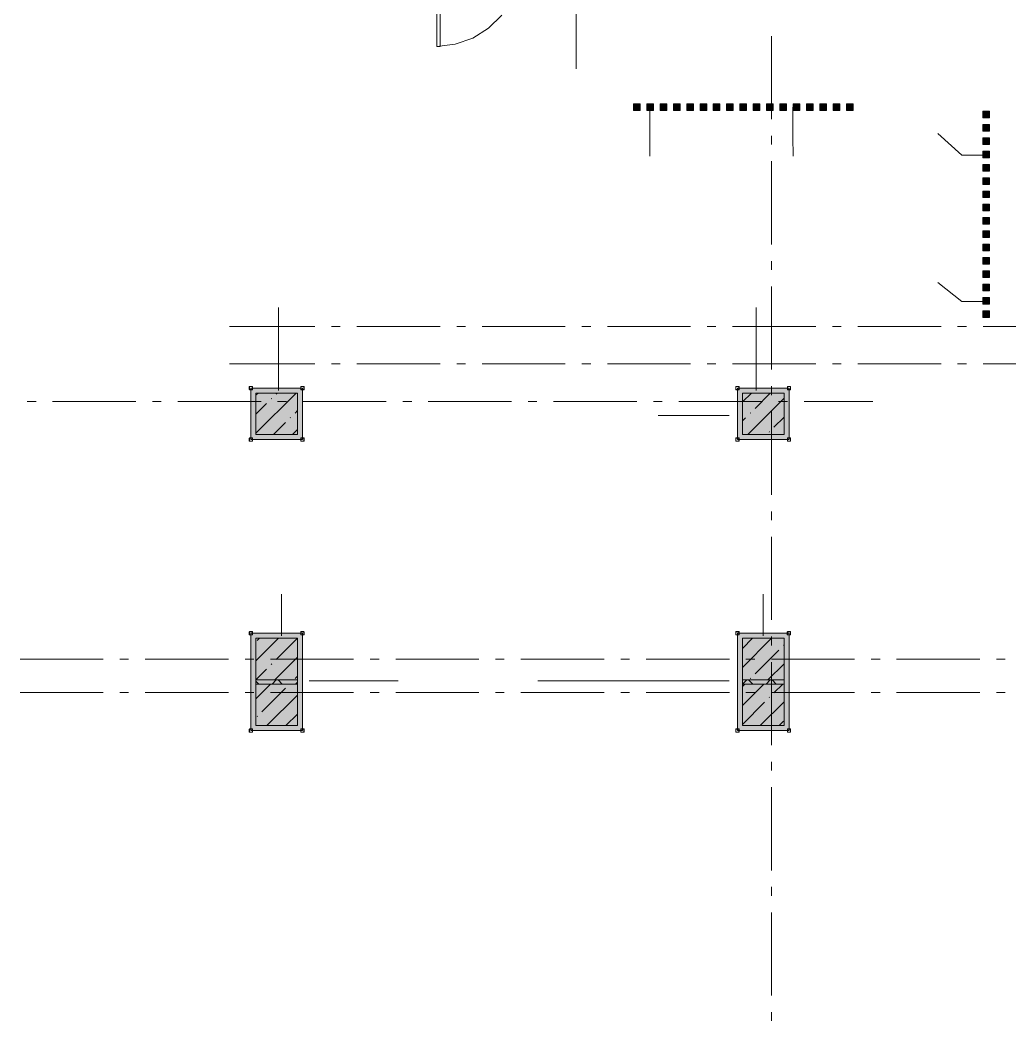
# Model space of a CAD drawing. Header units: millimetres. Extents: x -537608 to 253996, y -217170 to 186033.
# Drawn here: x -285713 to -273809, y -171203 to -159163 of the extents above; entities that cross this region are included whole.
import ezdxf

# ---------------------------------------------------------------- set-up
doc = ezdxf.new("R2010")
doc.units = ezdxf.units.MM
doc.layers.add('PDF _Геометрия', color=7, linetype='Continuous')
doc.layers.add('PDF _Сплошная заливка', color=7, linetype='Continuous', true_color=0xffffff)

msp = doc.modelspace()

# ---------------------------------------------------------------- hatches: boundary and pattern name
at = {"layer": 'PDF _Сплошная заливка', "true_color": 0x9c76cf, "transparency": 33554559}
for points in [[(-276526.1692, -164209.6383), (-276466.1685, -164209.6383), (-276466.1685, -164149.6387), (-277026.1692, -164149.6387), (-277026.1692, -164209.6383)], [(-282376.1714, -166599.6388), (-282316.1707, -166599.6388), (-282316.1707, -166539.6391), (-282936.1721, -166539.6391), (-282936.1721, -166599.6388), (-282482.8826, -166599.6388)], [(-276526.1692, -167649.6402), (-276466.1685, -167649.6402), (-276466.1685, -166539.6391), (-276526.1692, -166539.6391), (-276526.1692, -167149.6396)], [(-276526.1692, -167709.6399), (-276466.1685, -167709.6399), (-276466.1685, -167649.6402), (-277026.1692, -167649.6402), (-277026.1692, -167709.6399)]]:
    msp.add_hatch(color=193, dxfattribs=at).paths.add_polyline_path(points)
at = {"layer": 'PDF _Сплошная заливка', "transparency": 33554559}
msp.add_hatch(color=256, dxfattribs=at).paths.add_polyline_path([(-282376.1714, -167149.6396), (-282376.1714, -167099.6401), (-282876.1715, -167099.6401), (-282876.1715, -167149.6396), (-282482.8826, -167149.6396)])

# ---------------------------------------------------------------- linework, layer by layer
at = {"layer": 'PDF _Геометрия', "lineweight": 9}
for p, q in [((-280701.1704, -158479.6372), (-280701.1704, -159479.6368)), ((-280661.1707, -159479.6368), (-280661.1707, -158479.6372)), ((-279023.9196, -159019.6365), (-279023.9196, -159749.6367)), ((-279919.3378, -159103.1254), (-280077.6812, -159261.4688)), ((-280077.6812, -159261.4688), (-280267.2855, -159380.6052)), ((-280267.2855, -159380.6052), (-280478.6497, -159454.5646)), ((-280478.6497, -159454.5646), (-280701.1704, -159479.6368)), ((-280701.1704, -159479.6368), (-280661.1707, -159479.6368)), ((-278256.1695, -160169.6373), (-278336.169, -160169.6373)), ((-278336.169, -160169.6373), (-278336.169, -160249.6367)), ((-278256.1695, -160249.6367), (-278256.1695, -160169.6373)), ((-278096.1684, -160169.6373), (-278176.17, -160169.6373)), ((-278176.17, -160169.6373), (-278176.17, -160249.6367)), ((-278138.4998, -160209.6365), (-278138.4998, -160567.9807)), ((-278096.1684, -160249.6367), (-278096.1684, -160169.6373)), ((-277936.1694, -160169.6373), (-278016.1689, -160169.6373)), ((-278016.1689, -160169.6373), (-278016.1689, -160249.6367)), ((-277936.1694, -160249.6367), (-277936.1694, -160169.6373)), ((-277776.1682, -160169.6373), (-277856.1699, -160169.6373)), ((-277856.1699, -160169.6373), (-277856.1699, -160249.6367)), ((-277776.1682, -160249.6367), (-277776.1682, -160169.6373)), ((-277616.1693, -160169.6373), (-277696.1687, -160169.6373)), ((-277696.1687, -160169.6373), (-277696.1687, -160249.6367)), ((-277616.1693, -160249.6367), (-277616.1693, -160169.6373)), ((-277456.1681, -160169.6373), (-277536.1698, -160169.6373)), ((-277536.1698, -160169.6373), (-277536.1698, -160249.6367)), ((-277456.1681, -160249.6367), (-277456.1681, -160169.6373)), ((-277296.1692, -160169.6373), (-277376.1686, -160169.6373)), ((-277376.1686, -160169.6373), (-277376.1686, -160249.6367)), ((-277296.1692, -160249.6367), (-277296.1692, -160169.6373)), ((-277136.168, -160169.6373), (-277216.1697, -160169.6373)), ((-277216.1697, -160169.6373), (-277216.1697, -160249.6367)), ((-277136.168, -160249.6367), (-277136.168, -160169.6373)), ((-276976.169, -160169.6373), (-277056.1685, -160169.6373)), ((-277056.1685, -160169.6373), (-277056.1685, -160249.6367)), ((-276976.169, -160249.6367), (-276976.169, -160169.6373)), ((-276816.17, -160169.6373), (-276896.1695, -160169.6373)), ((-276896.1695, -160169.6373), (-276896.1695, -160249.6367)), ((-276816.17, -160249.6367), (-276816.17, -160169.6373)), ((-276656.1689, -160169.6373), (-276736.1684, -160169.6373)), ((-276736.1684, -160169.6373), (-276736.1684, -160249.6367)), ((-276656.1689, -160249.6367), (-276656.1689, -160169.6373)), ((-276496.1699, -160169.6373), (-276576.1694, -160169.6373)), ((-276576.1694, -160169.6373), (-276576.1694, -160249.6367)), ((-276496.1699, -160249.6367), (-276496.1699, -160169.6373)), ((-276421.5894, -160209.6365), (-276421.5894, -160567.9807)), ((-276336.1688, -160169.6373), (-276416.1682, -160169.6373)), ((-276416.1682, -160169.6373), (-276416.1682, -160249.6367)), ((-276336.1688, -160249.6367), (-276336.1688, -160169.6373)), ((-276176.1698, -160169.6373), (-276256.1693, -160169.6373)), ((-276256.1693, -160169.6373), (-276256.1693, -160249.6367)), ((-276176.1698, -160249.6367), (-276176.1698, -160169.6373)), ((-276016.1686, -160169.6373), (-276096.1681, -160169.6373)), ((-276096.1681, -160169.6373), (-276096.1681, -160249.6367)), ((-276016.1686, -160249.6367), (-276016.1686, -160169.6373)), ((-275856.1697, -160169.6373), (-275936.1692, -160169.6373)), ((-275936.1692, -160169.6373), (-275936.1692, -160249.6367)), ((-275856.1697, -160249.6367), (-275856.1697, -160169.6373)), ((-275696.1685, -160169.6373), (-275776.168, -160169.6373)), ((-275776.168, -160169.6373), (-275776.168, -160249.6367)), ((-275696.1685, -160249.6367), (-275696.1685, -160169.6373)), ((-278336.169, -160249.6367), (-278256.1695, -160249.6367)), ((-278176.17, -160249.6367), (-278096.1684, -160249.6367)), ((-278016.1689, -160249.6367), (-277936.1694, -160249.6367)), ((-277856.1699, -160249.6367), (-277776.1682, -160249.6367)), ((-277696.1687, -160249.6367), (-277616.1693, -160249.6367)), ((-277536.1698, -160249.6367), (-277456.1681, -160249.6367)), ((-277376.1686, -160249.6367), (-277296.1692, -160249.6367)), ((-277216.1697, -160249.6367), (-277136.168, -160249.6367)), ((-277056.1685, -160249.6367), (-276976.169, -160249.6367)), ((-276896.1695, -160249.6367), (-276816.17, -160249.6367)), ((-276736.1684, -160249.6367), (-276656.1689, -160249.6367)), ((-276576.1694, -160249.6367), (-276496.1699, -160249.6367)), ((-276416.1682, -160249.6367), (-276336.1688, -160249.6367)), ((-276256.1693, -160249.6367), (-276176.1698, -160249.6367)), ((-276096.1681, -160249.6367), (-276016.1686, -160249.6367)), ((-275936.1692, -160249.6367), (-275856.1697, -160249.6367)), ((-275776.168, -160249.6367), (-275696.1685, -160249.6367)), ((-274056.1682, -160259.6367), (-274136.1676, -160259.6367)), ((-274136.1676, -160259.6367), (-274136.1676, -160339.6368)), ((-274136.1676, -160339.6368), (-274056.1682, -160339.6368)), ((-274056.1682, -160339.6368), (-274056.1682, -160259.6367)), ((-274056.1682, -160419.6367), (-274136.1676, -160419.6367)), ((-274136.1676, -160419.6367), (-274136.1676, -160499.6373)), ((-274056.1682, -160499.6373), (-274056.1682, -160419.6367)), ((-278138.4998, -160567.9807), (-278138.4998, -160801.0548)), ((-276421.5894, -160567.9807), (-276414.222, -160801.0548)), ((-274386.453, -160788.3717), (-274676.738, -160526.497)), ((-274136.1676, -160499.6373), (-274056.1682, -160499.6373)), ((-274056.1682, -160579.6374), (-274136.1676, -160579.6374)), ((-274136.1676, -160579.6374), (-274136.1676, -160659.6374)), ((-274056.1682, -160659.6374), (-274056.1682, -160579.6374)), ((-274136.1676, -160659.6374), (-274056.1682, -160659.6374)), ((-274096.1679, -160788.3717), (-274386.453, -160788.3717)), ((-274056.1682, -160739.6374), (-274136.1676, -160739.6374)), ((-274136.1676, -160739.6374), (-274136.1676, -160819.6375)), ((-274136.1676, -160819.6375), (-274056.1682, -160819.6375)), ((-274056.1682, -160819.6375), (-274056.1682, -160739.6374)), ((-274056.1682, -160899.6375), (-274136.1676, -160899.6375)), ((-274136.1676, -160899.6375), (-274136.1676, -160979.6364)), ((-274056.1682, -160979.6364), (-274056.1682, -160899.6375)), ((-274136.1676, -160979.6364), (-274056.1682, -160979.6364)), ((-274056.1682, -161059.6375), (-274136.1676, -161059.6375)), ((-274136.1676, -161059.6375), (-274136.1676, -161139.6365)), ((-274056.1682, -161139.6365), (-274056.1682, -161059.6375)), ((-274136.1676, -161139.6365), (-274056.1682, -161139.6365)), ((-274056.1682, -161219.6376), (-274136.1676, -161219.6376)), ((-274136.1676, -161219.6376), (-274136.1676, -161299.6365)), ((-274136.1676, -161299.6365), (-274056.1682, -161299.6365)), ((-274056.1682, -161299.6365), (-274056.1682, -161219.6376)), ((-274056.1682, -161379.6377), (-274136.1676, -161379.6377)), ((-274136.1676, -161379.6377), (-274136.1676, -161459.6372)), ((-274056.1682, -161459.6372), (-274056.1682, -161379.6377)), ((-274136.1676, -161459.6372), (-274056.1682, -161459.6372)), ((-274056.1682, -161539.6377), (-274136.1676, -161539.6377)), ((-274136.1676, -161539.6377), (-274136.1676, -161619.6372)), ((-274056.1682, -161619.6372), (-274056.1682, -161539.6377)), ((-274136.1676, -161619.6372), (-274056.1682, -161619.6372)), ((-274056.1682, -161699.6378), (-274136.1676, -161699.6378)), ((-274136.1676, -161699.6378), (-274136.1676, -161779.6373)), ((-274136.1676, -161779.6373), (-274056.1682, -161779.6373)), ((-274056.1682, -161779.6373), (-274056.1682, -161699.6378)), ((-274056.1682, -161859.6378), (-274136.1676, -161859.6378)), ((-274136.1676, -161859.6378), (-274136.1676, -161939.6374)), ((-274056.1682, -161939.6374), (-274056.1682, -161859.6378)), ((-274136.1676, -161939.6374), (-274056.1682, -161939.6374)), ((-274056.1682, -162019.6379), (-274136.1676, -162019.6379)), ((-274136.1676, -162019.6379), (-274136.1676, -162099.6374)), ((-274056.1682, -162099.6374), (-274056.1682, -162019.6379)), ((-274136.1676, -162099.6374), (-274056.1682, -162099.6374)), ((-274056.1682, -162179.638), (-274136.1676, -162179.638)), ((-274136.1676, -162179.638), (-274136.1676, -162259.6375)), ((-274136.1676, -162259.6375), (-274056.1682, -162259.6375)), ((-274056.1682, -162259.6375), (-274056.1682, -162179.638)), ((-274386.453, -162549.0597), (-274676.738, -162320.6167)), ((-274056.1682, -162339.638), (-274136.1676, -162339.638)), ((-274136.1676, -162339.638), (-274136.1676, -162419.6375)), ((-274056.1682, -162419.6375), (-274056.1682, -162339.638)), ((-274136.1676, -162419.6375), (-274056.1682, -162419.6375)), ((-274056.1682, -162499.6381), (-274136.1676, -162499.6381)), ((-274136.1676, -162499.6381), (-274136.1676, -162579.6376)), ((-274056.1682, -162579.6376), (-274056.1682, -162499.6381)), ((-282604.0444, -163619.6388), (-282604.0444, -162619.6373)), ((-276860.9364, -163619.6388), (-276860.9364, -162619.6373)), ((-274096.1679, -162549.0597), (-274386.453, -162549.0597)), ((-274136.1676, -162579.6376), (-274056.1682, -162579.6376)), ((-274056.1682, -162659.6381), (-274136.1676, -162659.6381)), ((-274136.1676, -162659.6381), (-274136.1676, -162739.6376)), ((-274136.1676, -162739.6376), (-274056.1682, -162739.6376)), ((-274056.1682, -162739.6376), (-274056.1682, -162659.6381)), ((-282954.9997, -163570.8098), (-282956.1709, -163573.6388)), ((-282956.1709, -163573.6388), (-282956.1709, -163605.6379)), ((-282956.1709, -163605.6379), (-282954.9997, -163608.4668)), ((-282952.1707, -163569.6386), (-282954.9997, -163570.8098)), ((-282954.9997, -163608.4668), (-282952.1707, -163609.6381)), ((-282954.1708, -163573.6388), (-282953.5852, -163572.2243)), ((-282954.1708, -163605.6379), (-282954.1708, -163573.6388)), ((-282953.5852, -163607.0524), (-282954.1708, -163605.6379)), ((-282953.5852, -163572.2243), (-282952.1707, -163571.6387)), ((-282952.1707, -163607.638), (-282953.5852, -163607.0524)), ((-282920.1714, -163569.6386), (-282952.1707, -163569.6386)), ((-282952.1707, -163571.6387), (-282920.1714, -163571.6387)), ((-282920.1714, -163607.638), (-282952.1707, -163607.638)), ((-282952.1707, -163609.6381), (-282920.1714, -163609.6381)), ((-282876.1715, -163589.6382), (-282936.1721, -163589.6382)), ((-282936.1721, -163589.6382), (-282936.1721, -164209.6383)), ((-282917.3424, -163570.8098), (-282920.1714, -163569.6386)), ((-282920.1714, -163571.6387), (-282918.7569, -163572.2243)), ((-282918.7569, -163607.0524), (-282920.1714, -163607.638)), ((-282920.1714, -163609.6381), (-282917.3424, -163608.4668)), ((-282918.7569, -163572.2243), (-282918.1713, -163573.6388)), ((-282918.1713, -163605.6379), (-282918.7569, -163607.0524)), ((-282918.1713, -163573.6388), (-282918.1713, -163605.6379)), ((-282916.1712, -163573.6388), (-282917.3424, -163570.8098)), ((-282917.3424, -163608.4668), (-282916.1712, -163605.6379)), ((-282916.1712, -163605.6379), (-282916.1712, -163573.6388)), ((-282376.1714, -163589.6382), (-282876.1715, -163589.6382)), ((-282316.1707, -163589.6382), (-282376.1714, -163589.6382)), ((-282335.0004, -163570.8098), (-282336.1717, -163573.6388)), ((-282336.1717, -163573.6388), (-282336.1717, -163605.6379)), ((-282336.1717, -163605.6379), (-282335.0004, -163608.4668)), ((-282332.1714, -163569.6386), (-282335.0004, -163570.8098)), ((-282335.0004, -163608.4668), (-282332.1714, -163609.6381)), ((-282334.1715, -163573.6388), (-282333.5859, -163572.2243)), ((-282334.1715, -163605.6379), (-282334.1715, -163573.6388)), ((-282333.5859, -163607.0524), (-282334.1715, -163605.6379)), ((-282333.5859, -163572.2243), (-282332.1714, -163571.6387)), ((-282332.1714, -163607.638), (-282333.5859, -163607.0524)), ((-282300.1721, -163569.6386), (-282332.1714, -163569.6386)), ((-282332.1714, -163571.6387), (-282300.1721, -163571.6387)), ((-282300.1721, -163607.638), (-282332.1714, -163607.638)), ((-282332.1714, -163609.6381), (-282300.1721, -163609.6381)), ((-282316.1707, -164149.6387), (-282316.1707, -163589.6382)), ((-282297.3431, -163570.8098), (-282300.1721, -163569.6386)), ((-282300.1721, -163571.6387), (-282298.7576, -163572.2243)), ((-282298.7576, -163607.0524), (-282300.1721, -163607.638)), ((-282300.1721, -163609.6381), (-282297.3431, -163608.4668)), ((-282298.7576, -163572.2243), (-282298.172, -163573.6388)), ((-282298.172, -163605.6379), (-282298.7576, -163607.0524)), ((-282298.172, -163573.6388), (-282298.172, -163605.6379)), ((-282296.1719, -163573.6388), (-282297.3431, -163570.8098)), ((-282297.3431, -163608.4668), (-282296.1719, -163605.6379)), ((-282296.1719, -163605.6379), (-282296.1719, -163573.6388)), ((-277104.9975, -163570.8098), (-277106.1687, -163573.6388)), ((-277106.1687, -163573.6388), (-277106.1687, -163605.6379)), ((-277106.1687, -163605.6379), (-277104.9975, -163608.4668)), ((-277102.1685, -163569.6386), (-277104.9975, -163570.8098)), ((-277104.9975, -163608.4668), (-277102.1685, -163609.6381)), ((-277104.1686, -163573.6388), (-277103.583, -163572.2243)), ((-277104.1686, -163605.6379), (-277104.1686, -163573.6388)), ((-277103.583, -163607.0524), (-277104.1686, -163605.6379)), ((-277103.583, -163572.2243), (-277102.1685, -163571.6387)), ((-277102.1685, -163607.638), (-277103.583, -163607.0524)), ((-277070.1692, -163569.6386), (-277102.1685, -163569.6386)), ((-277102.1685, -163571.6387), (-277070.1692, -163571.6387)), ((-277070.1692, -163607.638), (-277102.1685, -163607.638)), ((-277102.1685, -163609.6381), (-277070.1692, -163609.6381)), ((-277026.1692, -163589.6382), (-277086.1699, -163589.6382)), ((-277086.1699, -163589.6382), (-277086.1699, -164209.6383)), ((-277067.3402, -163570.8098), (-277070.1692, -163569.6386)), ((-277070.1692, -163571.6387), (-277068.7547, -163572.2243)), ((-277068.7547, -163607.0524), (-277070.1692, -163607.638)), ((-277070.1692, -163609.6381), (-277067.3402, -163608.4668)), ((-277068.7547, -163572.2243), (-277068.1691, -163573.6388)), ((-277068.1691, -163605.6379), (-277068.7547, -163607.0524)), ((-277068.1691, -163573.6388), (-277068.1691, -163605.6379)), ((-277066.169, -163573.6388), (-277067.3402, -163570.8098)), ((-277067.3402, -163608.4668), (-277066.169, -163605.6379)), ((-277066.169, -163605.6379), (-277066.169, -163573.6388)), ((-276526.1692, -163589.6382), (-277026.1692, -163589.6382)), ((-276466.1685, -163589.6382), (-276526.1692, -163589.6382)), ((-276484.9982, -163570.8098), (-276486.1694, -163573.6388)), ((-276486.1694, -163573.6388), (-276486.1694, -163605.6379)), ((-276486.1694, -163605.6379), (-276484.9982, -163608.4668)), ((-276482.1692, -163569.6386), (-276484.9982, -163570.8098)), ((-276484.9982, -163608.4668), (-276482.1692, -163609.6381)), ((-276484.1693, -163573.6388), (-276483.5837, -163572.2243)), ((-276484.1693, -163605.6379), (-276484.1693, -163573.6388)), ((-276483.5837, -163607.0524), (-276484.1693, -163605.6379)), ((-276483.5837, -163572.2243), (-276482.1692, -163571.6387)), ((-276482.1692, -163607.638), (-276483.5837, -163607.0524)), ((-276450.1699, -163569.6386), (-276482.1692, -163569.6386)), ((-276482.1692, -163571.6387), (-276450.1699, -163571.6387)), ((-276450.1699, -163607.638), (-276482.1692, -163607.638)), ((-276482.1692, -163609.6381), (-276450.1699, -163609.6381)), ((-276466.1685, -164149.6387), (-276466.1685, -163589.6382)), ((-276447.3409, -163570.8098), (-276450.1699, -163569.6386)), ((-276450.1699, -163571.6387), (-276448.7554, -163572.2243)), ((-276448.7554, -163607.0524), (-276450.1699, -163607.638)), ((-276450.1699, -163609.6381), (-276447.3409, -163608.4668)), ((-276448.7554, -163572.2243), (-276448.1698, -163573.6388)), ((-276448.1698, -163605.6379), (-276448.7554, -163607.0524)), ((-276448.1698, -163573.6388), (-276448.1698, -163605.6379)), ((-276446.1697, -163573.6388), (-276447.3409, -163570.8098)), ((-276447.3409, -163608.4668), (-276446.1697, -163605.6379)), ((-276446.1697, -163605.6379), (-276446.1697, -163573.6388)), ((-282876.1715, -163676.4413), (-282849.3693, -163649.6381)), ((-282876.1715, -164132.6379), (-282393.1711, -163649.6381)), ((-282376.1714, -163649.6381), (-282876.1715, -163649.6381)), ((-282876.1715, -163649.6381), (-282876.1715, -164149.6387)), ((-282691.2908, -163719.6597), (-282686.55, -163714.9175)), ((-282634.2655, -163662.6344), (-282621.2702, -163649.6381)), ((-282376.1714, -164149.6387), (-282376.1714, -163649.6381)), ((-277026.1692, -163757.0022), (-276918.8057, -163649.6381)), ((-276526.1692, -163649.6381), (-277026.1692, -163649.6381)), ((-277026.1692, -163649.6381), (-277026.1692, -164149.6387)), ((-276962.6075, -164149.6387), (-276526.1692, -163713.1995)), ((-276874.7778, -163833.7076), (-276690.7066, -163649.6381)), ((-276526.1692, -164149.6387), (-276526.1692, -163649.6381)), ((-282876.1715, -163904.5398), (-282748.3161, -163776.6837)), ((-282463.1917, -163947.7577), (-282458.4508, -163943.0156)), ((-282406.1664, -163890.7329), (-282376.1714, -163860.7375)), ((-278038.8029, -163921.6217), (-277186.1682, -163921.6217)), ((-277026.1692, -163985.1016), (-276988.8262, -163947.7577)), ((-276931.8009, -163890.7329), (-276927.0601, -163885.9916)), ((-276646.6787, -164061.807), (-276526.1692, -163941.2975)), ((-282665.0721, -164149.6387), (-282520.217, -164004.7831)), ((-282436.9751, -164149.6387), (-282376.1714, -164088.8354)), ((-282954.9997, -164190.8096), (-282956.1709, -164193.6386)), ((-282956.1709, -164193.6386), (-282956.1709, -164225.6385)), ((-282952.1707, -164189.6387), (-282954.9997, -164190.8096)), ((-282954.1708, -164193.6386), (-282953.5852, -164192.2241)), ((-282954.1708, -164225.6385), (-282954.1708, -164193.6386)), ((-282953.5852, -164192.2241), (-282952.1707, -164191.6388)), ((-282920.1714, -164189.6387), (-282952.1707, -164189.6387)), ((-282952.1707, -164191.6388), (-282920.1714, -164191.6388)), ((-282936.1721, -164209.6383), (-282876.1715, -164209.6383)), ((-282917.3424, -164190.8096), (-282920.1714, -164189.6387)), ((-282920.1714, -164191.6388), (-282918.7569, -164192.2241)), ((-282918.7569, -164192.2241), (-282918.1713, -164193.6386)), ((-282918.1713, -164193.6386), (-282918.1713, -164225.6385)), ((-282916.1712, -164193.6386), (-282917.3424, -164190.8096)), ((-282916.1712, -164225.6385), (-282916.1712, -164193.6386)), ((-282876.1715, -164149.6387), (-282376.1714, -164149.6387)), ((-282876.1715, -164209.6383), (-282316.1707, -164209.6383)), ((-282335.0004, -164190.8096), (-282336.1717, -164193.6386)), ((-282336.1717, -164193.6386), (-282336.1717, -164225.6385)), ((-282332.1714, -164189.6387), (-282335.0004, -164190.8096)), ((-282334.1715, -164193.6386), (-282333.5859, -164192.2241)), ((-282334.1715, -164225.6385), (-282334.1715, -164193.6386)), ((-282333.5859, -164192.2241), (-282332.1714, -164191.6388)), ((-282300.1721, -164189.6387), (-282332.1714, -164189.6387)), ((-282332.1714, -164191.6388), (-282300.1721, -164191.6388)), ((-282316.1707, -164209.6383), (-282316.1707, -164149.6387)), ((-282297.3431, -164190.8096), (-282300.1721, -164189.6387)), ((-282300.1721, -164191.6388), (-282298.7576, -164192.2241)), ((-282298.7576, -164192.2241), (-282298.172, -164193.6386)), ((-282298.172, -164193.6386), (-282298.172, -164225.6385)), ((-282296.1719, -164193.6386), (-282297.3431, -164190.8096)), ((-282296.1719, -164225.6385), (-282296.1719, -164193.6386)), ((-277104.9975, -164190.8096), (-277106.1687, -164193.6386)), ((-277106.1687, -164193.6386), (-277106.1687, -164225.6385)), ((-277102.1685, -164189.6387), (-277104.9975, -164190.8096)), ((-277104.1686, -164193.6386), (-277103.583, -164192.2241)), ((-277104.1686, -164225.6385), (-277104.1686, -164193.6386)), ((-277103.583, -164192.2241), (-277102.1685, -164191.6388)), ((-277070.1692, -164189.6387), (-277102.1685, -164189.6387)), ((-277102.1685, -164191.6388), (-277070.1692, -164191.6388)), ((-277086.1699, -164209.6383), (-277026.1692, -164209.6383)), ((-277067.3402, -164190.8096), (-277070.1692, -164189.6387)), ((-277070.1692, -164191.6388), (-277068.7547, -164192.2241)), ((-277068.7547, -164192.2241), (-277068.1691, -164193.6386)), ((-277068.1691, -164193.6386), (-277068.1691, -164225.6385)), ((-277066.169, -164193.6386), (-277067.3402, -164190.8096)), ((-277066.169, -164225.6385), (-277066.169, -164193.6386)), ((-277026.1692, -164149.6387), (-276526.1692, -164149.6387)), ((-277026.1692, -164209.6383), (-276466.1685, -164209.6383)), ((-276703.704, -164118.831), (-276698.961, -164114.0902)), ((-276484.9982, -164190.8096), (-276486.1694, -164193.6386)), ((-276486.1694, -164193.6386), (-276486.1694, -164225.6385)), ((-276482.1692, -164189.6387), (-276484.9982, -164190.8096)), ((-276484.1693, -164193.6386), (-276483.5837, -164192.2241)), ((-276484.1693, -164225.6385), (-276484.1693, -164193.6386)), ((-276483.5837, -164192.2241), (-276482.1692, -164191.6388)), ((-276450.1699, -164189.6387), (-276482.1692, -164189.6387)), ((-276482.1692, -164191.6388), (-276450.1699, -164191.6388)), ((-276466.1685, -164209.6383), (-276466.1685, -164149.6387)), ((-276447.3409, -164190.8096), (-276450.1699, -164189.6387)), ((-276450.1699, -164191.6388), (-276448.7554, -164192.2241)), ((-276448.7554, -164192.2241), (-276448.1698, -164193.6386)), ((-276448.1698, -164193.6386), (-276448.1698, -164225.6385)), ((-276446.1697, -164193.6386), (-276447.3409, -164190.8096)), ((-276446.1697, -164225.6385), (-276446.1697, -164193.6386)), ((-282956.1709, -164225.6385), (-282954.9997, -164228.4675)), ((-282954.9997, -164228.4675), (-282952.1707, -164229.6387)), ((-282953.5852, -164227.053), (-282954.1708, -164225.6385)), ((-282952.1707, -164227.6386), (-282953.5852, -164227.053)), ((-282920.1714, -164227.6386), (-282952.1707, -164227.6386)), ((-282952.1707, -164229.6387), (-282920.1714, -164229.6387)), ((-282918.7569, -164227.053), (-282920.1714, -164227.6386)), ((-282920.1714, -164229.6387), (-282917.3424, -164228.4675)), ((-282918.1713, -164225.6385), (-282918.7569, -164227.053)), ((-282917.3424, -164228.4675), (-282916.1712, -164225.6385)), ((-282336.1717, -164225.6385), (-282335.0004, -164228.4675)), ((-282335.0004, -164228.4675), (-282332.1714, -164229.6387)), ((-282333.5859, -164227.053), (-282334.1715, -164225.6385)), ((-282332.1714, -164227.6386), (-282333.5859, -164227.053)), ((-282300.1721, -164227.6386), (-282332.1714, -164227.6386)), ((-282332.1714, -164229.6387), (-282300.1721, -164229.6387)), ((-282298.7576, -164227.053), (-282300.1721, -164227.6386)), ((-282300.1721, -164229.6387), (-282297.3431, -164228.4675)), ((-282298.172, -164225.6385), (-282298.7576, -164227.053)), ((-282297.3431, -164228.4675), (-282296.1719, -164225.6385)), ((-277106.1687, -164225.6385), (-277104.9975, -164228.4675)), ((-277104.9975, -164228.4675), (-277102.1685, -164229.6387)), ((-277103.583, -164227.053), (-277104.1686, -164225.6385)), ((-277102.1685, -164227.6386), (-277103.583, -164227.053)), ((-277070.1692, -164227.6386), (-277102.1685, -164227.6386)), ((-277102.1685, -164229.6387), (-277070.1692, -164229.6387)), ((-277068.7547, -164227.053), (-277070.1692, -164227.6386)), ((-277070.1692, -164229.6387), (-277067.3402, -164228.4675)), ((-277068.1691, -164225.6385), (-277068.7547, -164227.053)), ((-277067.3402, -164228.4675), (-277066.169, -164225.6385)), ((-276486.1694, -164225.6385), (-276484.9982, -164228.4675)), ((-276484.9982, -164228.4675), (-276482.1692, -164229.6387)), ((-276483.5837, -164227.053), (-276484.1693, -164225.6385)), ((-276482.1692, -164227.6386), (-276483.5837, -164227.053)), ((-276450.1699, -164227.6386), (-276482.1692, -164227.6386)), ((-276482.1692, -164229.6387), (-276450.1699, -164229.6387)), ((-276448.7554, -164227.053), (-276450.1699, -164227.6386)), ((-276450.1699, -164229.6387), (-276447.3409, -164228.4675)), ((-276448.1698, -164225.6385), (-276448.7554, -164227.053)), ((-276447.3409, -164228.4675), (-276446.1697, -164225.6385)), ((-282569.468, -166569.6396), (-282569.468, -166069.6397)), ((-276778.5343, -166569.6396), (-276778.5343, -166069.6397)), ((-282954.9997, -166520.8105), (-282956.1709, -166523.6395)), ((-282956.1709, -166523.6395), (-282956.1709, -166555.6394)), ((-282956.1709, -166555.6394), (-282954.9997, -166558.4683)), ((-282952.1707, -166519.6394), (-282954.9997, -166520.8105)), ((-282954.9997, -166558.4683), (-282952.1707, -166559.6394)), ((-282954.1708, -166523.6395), (-282953.5852, -166522.225)), ((-282954.1708, -166555.6394), (-282954.1708, -166523.6395)), ((-282953.5852, -166557.0538), (-282954.1708, -166555.6394)), ((-282953.5852, -166522.225), (-282952.1707, -166521.6394)), ((-282952.1707, -166557.6394), (-282953.5852, -166557.0538)), ((-282920.1714, -166519.6394), (-282952.1707, -166519.6394)), ((-282952.1707, -166521.6394), (-282920.1714, -166521.6394)), ((-282920.1714, -166557.6394), (-282952.1707, -166557.6394)), ((-282952.1707, -166559.6394), (-282920.1714, -166559.6394)), ((-282316.1707, -166539.6391), (-282936.1721, -166539.6391)), ((-282936.1721, -166539.6391), (-282936.1721, -166599.6388)), ((-282936.1721, -166599.6388), (-282936.1721, -167709.6399)), ((-282917.3424, -166520.8105), (-282920.1714, -166519.6394)), ((-282920.1714, -166521.6394), (-282918.7569, -166522.225)), ((-282918.7569, -166557.0538), (-282920.1714, -166557.6394)), ((-282920.1714, -166559.6394), (-282917.3424, -166558.4683)), ((-282918.7569, -166522.225), (-282918.1713, -166523.6395)), ((-282918.1713, -166555.6394), (-282918.7569, -166557.0538)), ((-282918.1713, -166523.6395), (-282918.1713, -166555.6394)), ((-282916.1712, -166523.6395), (-282917.3424, -166520.8105)), ((-282917.3424, -166558.4683), (-282916.1712, -166555.6394)), ((-282916.1712, -166555.6394), (-282916.1712, -166523.6395)), ((-282876.1715, -166869.8222), (-282605.9886, -166599.6388)), ((-282376.1714, -166599.6388), (-282876.1715, -166599.6388)), ((-282876.1715, -166599.6388), (-282876.1715, -167099.6401)), ((-282862.3645, -166627.9158), (-282834.0877, -166599.6388)), ((-282634.2655, -166856.0152), (-282377.8916, -166599.6388)), ((-282376.1714, -167099.6401), (-282376.1714, -166599.6388)), ((-282335.9994, -166520.8105), (-282337.1706, -166523.6395)), ((-282337.1706, -166523.6395), (-282337.1706, -166555.6394)), ((-282337.1706, -166555.6394), (-282335.9994, -166558.4683)), ((-282333.1704, -166519.6394), (-282335.9994, -166520.8105)), ((-282335.9994, -166558.4683), (-282333.1704, -166559.6394)), ((-282335.1705, -166523.6395), (-282334.5849, -166522.225)), ((-282335.1705, -166555.6394), (-282335.1705, -166523.6395)), ((-282334.5849, -166557.0538), (-282335.1705, -166555.6394)), ((-282334.5849, -166522.225), (-282333.1704, -166521.6394)), ((-282333.1704, -166557.6394), (-282334.5849, -166557.0538)), ((-282301.171, -166519.6394), (-282333.1704, -166519.6394)), ((-282333.1704, -166521.6394), (-282301.171, -166521.6394)), ((-282301.171, -166557.6394), (-282333.1704, -166557.6394)), ((-282333.1704, -166559.6394), (-282301.171, -166559.6394)), ((-282316.1707, -166599.6388), (-282316.1707, -166539.6391)), ((-282316.1707, -167649.6402), (-282316.1707, -166599.6388)), ((-282298.342, -166520.8105), (-282301.171, -166519.6394)), ((-282301.171, -166521.6394), (-282299.7565, -166522.225)), ((-282299.7565, -166557.0538), (-282301.171, -166557.6394)), ((-282301.171, -166559.6394), (-282298.342, -166558.4683)), ((-282299.7565, -166522.225), (-282299.171, -166523.6395)), ((-282299.171, -166555.6394), (-282299.7565, -166557.0538)), ((-282299.171, -166523.6395), (-282299.171, -166555.6394)), ((-282297.1709, -166523.6395), (-282298.342, -166520.8105)), ((-282298.342, -166558.4683), (-282297.1709, -166555.6394)), ((-282297.1709, -166555.6394), (-282297.1709, -166523.6395)), ((-277104.9975, -166520.8105), (-277106.1687, -166523.6395)), ((-277106.1687, -166523.6395), (-277106.1687, -166555.6394)), ((-277106.1687, -166555.6394), (-277104.9975, -166558.4683)), ((-277102.1685, -166519.6394), (-277104.9975, -166520.8105)), ((-277104.9975, -166558.4683), (-277102.1685, -166559.6394)), ((-277104.1686, -166523.6395), (-277103.583, -166522.225)), ((-277104.1686, -166555.6394), (-277104.1686, -166523.6395)), ((-277103.583, -166557.0538), (-277104.1686, -166555.6394)), ((-277103.583, -166522.225), (-277102.1685, -166521.6394)), ((-277102.1685, -166557.6394), (-277103.583, -166557.0538)), ((-277070.1692, -166519.6394), (-277102.1685, -166519.6394)), ((-277102.1685, -166521.6394), (-277070.1692, -166521.6394)), ((-277070.1692, -166557.6394), (-277102.1685, -166557.6394)), ((-277102.1685, -166559.6394), (-277070.1692, -166559.6394)), ((-277026.1692, -166539.6391), (-277086.1699, -166539.6391)), ((-277086.1699, -166539.6391), (-277086.1699, -167709.6399)), ((-277067.3402, -166520.8105), (-277070.1692, -166519.6394)), ((-277070.1692, -166521.6394), (-277068.7547, -166522.225)), ((-277068.7547, -166557.0538), (-277070.1692, -166557.6394)), ((-277070.1692, -166559.6394), (-277067.3402, -166558.4683)), ((-277068.7547, -166522.225), (-277068.1691, -166523.6395)), ((-277068.1691, -166555.6394), (-277068.7547, -166557.0538)), ((-277068.1691, -166523.6395), (-277068.1691, -166555.6394)), ((-277066.169, -166523.6395), (-277067.3402, -166520.8105)), ((-277067.3402, -166558.4683), (-277066.169, -166555.6394)), ((-277066.169, -166555.6394), (-277066.169, -166523.6395)), ((-276526.1692, -166539.6391), (-277026.1692, -166539.6391)), ((-277026.1692, -166950.3823), (-276675.4271, -166599.6388)), ((-277026.1692, -166722.2844), (-276903.5241, -166599.6388)), ((-276526.1692, -166599.6388), (-277026.1692, -166599.6388)), ((-277026.1692, -166599.6388), (-277026.1692, -167099.6401)), ((-276466.1685, -166539.6391), (-276526.1692, -166539.6391)), ((-276526.1692, -167099.6401), (-276526.1692, -166599.6388)), ((-276485.9972, -166520.8105), (-276487.1684, -166523.6395)), ((-276487.1684, -166523.6395), (-276487.1684, -166555.6394)), ((-276487.1684, -166555.6394), (-276485.9972, -166558.4683)), ((-276483.1704, -166519.6394), (-276485.9972, -166520.8105)), ((-276485.9972, -166558.4683), (-276483.1704, -166559.6394)), ((-276485.1683, -166523.6395), (-276484.5827, -166522.225)), ((-276485.1683, -166555.6394), (-276485.1683, -166523.6395)), ((-276484.5827, -166557.0538), (-276485.1683, -166555.6394)), ((-276484.5827, -166522.225), (-276483.1704, -166521.6394)), ((-276483.1704, -166557.6394), (-276484.5827, -166557.0538)), ((-276451.1689, -166519.6394), (-276483.1704, -166519.6394)), ((-276483.1704, -166521.6394), (-276451.1689, -166521.6394)), ((-276451.1689, -166557.6394), (-276483.1704, -166557.6394)), ((-276483.1704, -166559.6394), (-276451.1689, -166559.6394)), ((-276466.1685, -167649.6402), (-276466.1685, -166539.6391)), ((-276448.3399, -166520.8105), (-276451.1689, -166519.6394)), ((-276451.1689, -166521.6394), (-276449.7544, -166522.225)), ((-276449.7544, -166557.0538), (-276451.1689, -166557.6394)), ((-276451.1689, -166559.6394), (-276448.3399, -166558.4683)), ((-276449.7544, -166522.225), (-276449.1688, -166523.6395)), ((-276449.1688, -166555.6394), (-276449.7544, -166557.0538)), ((-276449.1688, -166523.6395), (-276449.1688, -166555.6394)), ((-276447.1687, -166523.6395), (-276448.3399, -166520.8105)), ((-276448.3399, -166558.4683), (-276447.1687, -166555.6394)), ((-276447.1687, -166555.6394), (-276447.1687, -166523.6395)), ((-276874.7778, -167027.0885), (-276589.6534, -166741.9652)), ((-276532.6281, -166684.9412), (-276527.8872, -166680.1997)), ((-282649.7925, -167099.6401), (-282376.1714, -166826.0189)), ((-282876.1715, -167097.9201), (-282748.3161, -166970.0645)), ((-282691.2908, -166913.0392), (-282686.55, -166908.2983)), ((-276719.2289, -167099.6401), (-276526.1692, -166906.5791)), ((-282876.1715, -167099.6401), (-282376.1714, -167099.6401)), ((-282876.1715, -167099.6401), (-282876.1715, -167149.6396)), ((-282876.1715, -167149.6396), (-282876.1715, -167099.6401)), ((-282681.4646, -167149.6396), (-282631.4644, -167099.6401)), ((-282559.3641, -167149.6396), (-282609.3644, -167099.6401)), ((-282406.1664, -167084.1132), (-282376.1714, -167054.1169)), ((-282376.1714, -167149.6396), (-282376.1714, -167099.6401)), ((-282376.1714, -167099.6401), (-282376.1714, -167149.6396)), ((-277026.1692, -167099.6401), (-276526.1692, -167099.6401)), ((-277026.1692, -167099.6401), (-277026.1692, -167149.6396)), ((-277026.1692, -167149.6396), (-277026.1692, -167099.6401)), ((-277024.6084, -167149.6396), (-276974.6081, -167099.6401)), ((-276902.5078, -167149.6396), (-276952.5059, -167099.6401)), ((-276931.8009, -167084.1132), (-276927.0601, -167079.3724)), ((-276741.766, -167149.6396), (-276691.7658, -167099.6401)), ((-276619.6656, -167149.6396), (-276669.6636, -167099.6401)), ((-276526.1692, -167149.6396), (-276526.1692, -167099.6401)), ((-276526.1692, -167099.6401), (-276526.1692, -167149.6396)), ((-282842.2064, -167149.6396), (-282876.1715, -167115.6742)), ((-282876.1715, -167326.0188), (-282699.7928, -167149.6396)), ((-282376.1714, -167149.6396), (-282876.1715, -167149.6396)), ((-282876.1715, -167149.6396), (-282876.1715, -167649.6402)), ((-282805.3392, -167483.2859), (-282520.217, -167198.1625)), ((-282398.6203, -167149.6396), (-282376.1714, -167127.1891)), ((-282376.1714, -167649.6402), (-282376.1714, -167149.6396)), ((-281166.1699, -167109.6396), (-282236.1712, -167109.6396)), ((-279486.1698, -167109.6396), (-277186.1682, -167109.6396)), ((-277026.1692, -167406.5804), (-276769.2292, -167149.6396)), ((-277026.1692, -167178.481), (-276997.3282, -167149.6396)), ((-276526.1692, -167149.6396), (-277026.1692, -167149.6396)), ((-277026.1692, -167149.6396), (-277026.1692, -167649.6402)), ((-276646.6787, -167255.1879), (-276541.1301, -167149.6396)), ((-276526.1692, -167649.6402), (-276526.1692, -167149.6396)), ((-282743.5947, -167649.6402), (-282376.1714, -167282.2163)), ((-276703.704, -167312.2119), (-276698.961, -167307.4703)), ((-277026.1692, -167634.6784), (-276760.7272, -167369.2365)), ((-276813.0332, -167649.6402), (-276526.1692, -167362.7765)), ((-282862.3645, -167540.3098), (-282857.6238, -167535.569)), ((-282515.4956, -167649.6402), (-282376.1714, -167510.3142)), ((-282954.9997, -167690.8113), (-282956.1709, -167693.6403)), ((-282956.1709, -167693.6403), (-282956.1709, -167725.6395)), ((-282952.1707, -167689.6402), (-282954.9997, -167690.8113)), ((-282954.1708, -167693.6403), (-282953.5852, -167692.2258)), ((-282954.1708, -167725.6395), (-282954.1708, -167693.6403)), ((-282953.5852, -167692.2258), (-282952.1707, -167691.6403)), ((-282920.1714, -167689.6402), (-282952.1707, -167689.6402)), ((-282952.1707, -167691.6403), (-282920.1714, -167691.6403)), ((-282936.1721, -167709.6399), (-282876.1715, -167709.6399)), ((-282917.3424, -167690.8113), (-282920.1714, -167689.6402)), ((-282920.1714, -167691.6403), (-282918.7569, -167692.2258)), ((-282918.7569, -167692.2258), (-282918.1713, -167693.6403)), ((-282918.1713, -167693.6403), (-282918.1713, -167725.6395)), ((-282916.1712, -167693.6403), (-282917.3424, -167690.8113)), ((-282916.1712, -167725.6395), (-282916.1712, -167693.6403)), ((-282876.1715, -167649.6402), (-282376.1714, -167649.6402)), ((-282876.1715, -167709.6399), (-282316.1707, -167709.6399)), ((-282335.0004, -167690.8113), (-282336.1717, -167693.6403)), ((-282336.1717, -167693.6403), (-282336.1717, -167725.6395)), ((-282332.1714, -167689.6402), (-282335.0004, -167690.8113)), ((-282334.1715, -167693.6403), (-282333.5859, -167692.2258)), ((-282334.1715, -167725.6395), (-282334.1715, -167693.6403)), ((-282333.5859, -167692.2258), (-282332.1714, -167691.6403)), ((-282300.1721, -167689.6402), (-282332.1714, -167689.6402)), ((-282332.1714, -167691.6403), (-282300.1721, -167691.6403)), ((-282316.1707, -167709.6399), (-282316.1707, -167649.6402)), ((-282297.3431, -167690.8113), (-282300.1721, -167689.6402)), ((-282300.1721, -167691.6403), (-282298.7576, -167692.2258)), ((-282298.7576, -167692.2258), (-282298.172, -167693.6403)), ((-282298.172, -167693.6403), (-282298.172, -167725.6395)), ((-282296.1719, -167693.6403), (-282297.3431, -167690.8113)), ((-282296.1719, -167725.6395), (-282296.1719, -167693.6403)), ((-277104.9975, -167690.8113), (-277106.1687, -167693.6403)), ((-277106.1687, -167693.6403), (-277106.1687, -167725.6395)), ((-277102.1685, -167689.6402), (-277104.9975, -167690.8113)), ((-277104.1686, -167693.6403), (-277103.583, -167692.2258)), ((-277104.1686, -167725.6395), (-277104.1686, -167693.6403)), ((-277103.583, -167692.2258), (-277102.1685, -167691.6403)), ((-277070.1692, -167689.6402), (-277102.1685, -167689.6402)), ((-277102.1685, -167691.6403), (-277070.1692, -167691.6403)), ((-277086.1699, -167709.6399), (-277026.1692, -167709.6399)), ((-277067.3402, -167690.8113), (-277070.1692, -167689.6402)), ((-277070.1692, -167691.6403), (-277068.7547, -167692.2258)), ((-277068.7547, -167692.2258), (-277068.1691, -167693.6403)), ((-277068.1691, -167693.6403), (-277068.1691, -167725.6395)), ((-277066.169, -167693.6403), (-277067.3402, -167690.8113)), ((-277066.169, -167725.6395), (-277066.169, -167693.6403)), ((-277026.1692, -167649.6402), (-276526.1692, -167649.6402)), ((-277026.1692, -167709.6399), (-276466.1685, -167709.6399)), ((-276584.9341, -167649.6402), (-276532.6281, -167597.3352)), ((-276484.9982, -167690.8113), (-276486.1694, -167693.6403)), ((-276486.1694, -167693.6403), (-276486.1694, -167725.6395)), ((-276482.1692, -167689.6402), (-276484.9982, -167690.8113)), ((-276484.1693, -167693.6403), (-276483.5837, -167692.2258)), ((-276484.1693, -167725.6395), (-276484.1693, -167693.6403)), ((-276483.5837, -167692.2258), (-276482.1692, -167691.6403)), ((-276450.1699, -167689.6402), (-276482.1692, -167689.6402)), ((-276482.1692, -167691.6403), (-276450.1699, -167691.6403)), ((-276466.1685, -167709.6399), (-276466.1685, -167649.6402)), ((-276447.3409, -167690.8113), (-276450.1699, -167689.6402)), ((-276450.1699, -167691.6403), (-276448.7554, -167692.2258)), ((-276448.7554, -167692.2258), (-276448.1698, -167693.6403)), ((-276448.1698, -167693.6403), (-276448.1698, -167725.6395)), ((-276446.1697, -167693.6403), (-276447.3409, -167690.8113)), ((-276446.1697, -167725.6395), (-276446.1697, -167693.6403)), ((-282956.1709, -167725.6395), (-282954.9997, -167728.4685)), ((-282954.9997, -167728.4685), (-282952.1707, -167729.6403)), ((-282953.5852, -167727.054), (-282954.1708, -167725.6395)), ((-282952.1707, -167727.6395), (-282953.5852, -167727.054)), ((-282920.1714, -167727.6395), (-282952.1707, -167727.6395)), ((-282952.1707, -167729.6403), (-282920.1714, -167729.6403)), ((-282918.7569, -167727.054), (-282920.1714, -167727.6395)), ((-282920.1714, -167729.6403), (-282917.3424, -167728.4685)), ((-282918.1713, -167725.6395), (-282918.7569, -167727.054)), ((-282917.3424, -167728.4685), (-282916.1712, -167725.6395)), ((-282336.1717, -167725.6395), (-282335.0004, -167728.4685)), ((-282335.0004, -167728.4685), (-282332.1714, -167729.6403)), ((-282333.5859, -167727.054), (-282334.1715, -167725.6395)), ((-282332.1714, -167727.6395), (-282333.5859, -167727.054)), ((-282300.1721, -167727.6395), (-282332.1714, -167727.6395)), ((-282332.1714, -167729.6403), (-282300.1721, -167729.6403)), ((-282298.7576, -167727.054), (-282300.1721, -167727.6395)), ((-282300.1721, -167729.6403), (-282297.3431, -167728.4685)), ((-282298.172, -167725.6395), (-282298.7576, -167727.054)), ((-282297.3431, -167728.4685), (-282296.1719, -167725.6395)), ((-277106.1687, -167725.6395), (-277104.9975, -167728.4685)), ((-277104.9975, -167728.4685), (-277102.1685, -167729.6403)), ((-277103.583, -167727.054), (-277104.1686, -167725.6395)), ((-277102.1685, -167727.6395), (-277103.583, -167727.054)), ((-277070.1692, -167727.6395), (-277102.1685, -167727.6395)), ((-277102.1685, -167729.6403), (-277070.1692, -167729.6403)), ((-277068.7547, -167727.054), (-277070.1692, -167727.6395)), ((-277070.1692, -167729.6403), (-277067.3402, -167728.4685)), ((-277068.1691, -167725.6395), (-277068.7547, -167727.054)), ((-277067.3402, -167728.4685), (-277066.169, -167725.6395)), ((-276486.1694, -167725.6395), (-276484.9982, -167728.4685)), ((-276484.9982, -167728.4685), (-276482.1692, -167729.6403)), ((-276483.5837, -167727.054), (-276484.1693, -167725.6395)), ((-276482.1692, -167727.6395), (-276483.5837, -167727.054)), ((-276450.1699, -167727.6395), (-276482.1692, -167727.6395)), ((-276482.1692, -167729.6403), (-276450.1699, -167729.6403)), ((-276448.7554, -167727.054), (-276450.1699, -167727.6395)), ((-276450.1699, -167729.6403), (-276447.3409, -167728.4685)), ((-276448.1698, -167725.6395), (-276448.7554, -167727.054)), ((-276447.3409, -167728.4685), (-276446.1697, -167725.6395))]:
    msp.add_line(p, q, dxfattribs=at)
at = {"layer": 'PDF _Геометрия', "color": 253, "lineweight": 9, "true_color": 0xaaaaaa}
for p, q in [((-276676.1699, -159355.8936), (-276676.1699, -160355.8931)), ((-276676.1699, -160555.8935), (-276676.1699, -160661.7273)), ((-276676.1699, -160861.7266), (-276676.1699, -161861.7273)), ((-276676.1699, -162061.7271), (-276676.1699, -162167.561)), ((-276676.1699, -162367.5608), (-276676.1699, -163367.5623)), ((-282167.3993, -162849.6375), (-283194.9229, -162849.6375)), ((-281861.5657, -162849.6375), (-281967.3985, -162849.6375)), ((-280661.5647, -162849.6375), (-281661.5648, -162849.6375)), ((-280355.731, -162849.6375), (-280461.566, -162849.6375)), ((-279155.7322, -162849.6375), (-280155.7322, -162849.6375)), ((-278849.8985, -162849.6375), (-278955.7313, -162849.6375)), ((-277649.8974, -162849.6375), (-278649.8976, -162849.6375)), ((-277344.0638, -162849.6375), (-277449.8965, -162849.6375)), ((-276144.0649, -162849.6375), (-277144.0629, -162849.6375)), ((-275838.2312, -162849.6375), (-275944.064, -162849.6375)), ((-274638.2303, -162849.6375), (-275638.2303, -162849.6375)), ((-274332.3965, -162849.6375), (-274438.2294, -162849.6375)), ((-273132.3956, -162849.6375), (-274132.3957, -162849.6375)), ((-283194.9229, -163299.6387), (-282167.3993, -163299.6387)), ((-281967.3985, -163299.6387), (-281861.5657, -163299.6387)), ((-281661.5648, -163299.6387), (-280661.5647, -163299.6387)), ((-280461.566, -163299.6387), (-280355.731, -163299.6387)), ((-280155.7322, -163299.6387), (-279155.7322, -163299.6387)), ((-278955.7313, -163299.6387), (-278849.8985, -163299.6387)), ((-278649.8976, -163299.6387), (-277649.8974, -163299.6387)), ((-277449.8965, -163299.6387), (-277344.0638, -163299.6387)), ((-277144.0629, -163299.6387), (-276144.0649, -163299.6387)), ((-275944.064, -163299.6387), (-275838.2312, -163299.6387)), ((-275638.2303, -163299.6387), (-274638.2303, -163299.6387)), ((-274438.2294, -163299.6387), (-274332.3965, -163299.6387)), ((-274132.3957, -163299.6387), (-273132.3956, -163299.6387)), ((-276676.1699, -163567.5618), (-276676.1699, -163673.3943)), ((-285626.4377, -163749.6382), (-285520.6049, -163749.6382)), ((-285320.604, -163749.6382), (-284320.6038, -163749.6382)), ((-284120.6029, -163749.6382), (-284014.7702, -163749.6382)), ((-283814.7693, -163749.6382), (-282814.7692, -163749.6382)), ((-282614.7704, -163749.6382), (-282508.9355, -163749.6382)), ((-282308.9367, -163749.6382), (-281308.9367, -163749.6382)), ((-281108.9358, -163749.6382), (-281003.1029, -163749.6382)), ((-280803.1021, -163749.6382), (-279803.102, -163749.6382)), ((-279603.1011, -163749.6382), (-279497.2683, -163749.6382)), ((-279297.2674, -163749.6382), (-278297.2672, -163749.6382)), ((-278097.2685, -163749.6382), (-277991.4336, -163749.6382)), ((-277791.4349, -163749.6382), (-276791.4347, -163749.6382)), ((-276591.4339, -163749.6382), (-276485.601, -163749.6382)), ((-276285.6001, -163749.6382), (-275457.3822, -163749.6382)), ((-276676.1699, -163873.3952), (-276676.1699, -164873.3956)), ((-276676.1699, -165073.3951), (-276676.1699, -165179.2291)), ((-276676.1699, -165379.2292), (-276676.1699, -166379.2291)), ((-276676.1699, -166579.2299), (-276676.1699, -166685.0632)), ((-285712.7087, -166849.6398), (-284712.7064, -166849.6398)), ((-284512.7077, -166849.6398), (-284406.8728, -166849.6398)), ((-284206.874, -166849.6398), (-283206.8739, -166849.6398)), ((-283006.873, -166849.6398), (-282901.0402, -166849.6398)), ((-282701.0393, -166849.6398), (-281701.0392, -166849.6398)), ((-281501.0384, -166849.6398), (-281395.2055, -166849.6398)), ((-281195.2068, -166849.6398), (-280195.2045, -166849.6398)), ((-279995.2058, -166849.6398), (-279889.373, -166849.6398)), ((-279689.3722, -166849.6398), (-278689.372, -166849.6398)), ((-278489.3711, -166849.6398), (-278383.5383, -166849.6398)), ((-278183.5374, -166849.6398), (-277183.5373, -166849.6398)), ((-276983.5386, -166849.6398), (-276877.7058, -166849.6398)), ((-276677.7049, -166849.6398), (-275677.7048, -166849.6398)), ((-275477.7039, -166849.6398), (-275371.8711, -166849.6398)), ((-275171.8702, -166849.6398), (-274171.8701, -166849.6398)), ((-273971.8714, -166849.6398), (-273866.0365, -166849.6398)), ((-276676.1699, -166885.0626), (-276676.1699, -167885.0639)), ((-285712.7087, -167249.64), (-284712.7064, -167249.64)), ((-284512.7077, -167249.64), (-284406.8728, -167249.64)), ((-284206.874, -167249.64), (-283206.8739, -167249.64)), ((-283006.873, -167249.64), (-282901.0402, -167249.64)), ((-282701.0393, -167249.64), (-281701.0392, -167249.64)), ((-281501.0384, -167249.64), (-281395.2055, -167249.64)), ((-281195.2068, -167249.64), (-280195.2045, -167249.64)), ((-279995.2058, -167249.64), (-279889.373, -167249.64)), ((-279689.3722, -167249.64), (-278689.372, -167249.64)), ((-278489.3711, -167249.64), (-278383.5383, -167249.64)), ((-278183.5374, -167249.64), (-277183.5373, -167249.64)), ((-276983.5386, -167249.64), (-276877.7058, -167249.64)), ((-276677.7049, -167249.64), (-275677.7048, -167249.64)), ((-275477.7039, -167249.64), (-275371.8711, -167249.64)), ((-275171.8702, -167249.64), (-274171.8701, -167249.64)), ((-273971.8714, -167249.64), (-273866.0365, -167249.64)), ((-276676.1699, -168085.064), (-276676.1699, -168190.8966)), ((-276676.1699, -168390.8975), (-276676.1699, -169390.8974)), ((-276676.1699, -169590.8973), (-276676.1699, -169696.7315)), ((-276676.1699, -169896.731), (-276676.1699, -170896.7314)), ((-276676.1699, -171096.7323), (-276676.1699, -171202.5648))]:
    msp.add_line(p, q, dxfattribs=at)
at = {"layer": 'PDF _Сплошная заливка', "color": 42, "lineweight": 35, "true_color": 0xe8a21e, "transparency": 33554559}
for points in [[(-278256.1695, -160249.6367), (-278256.1695, -160169.6373), (-278336.169, -160249.6367), (-278336.169, -160169.6373)], [(-278096.1684, -160249.6367), (-278096.1684, -160169.6373), (-278176.17, -160249.6367), (-278176.17, -160169.6373)], [(-277936.1694, -160249.6367), (-277936.1694, -160169.6373), (-278016.1689, -160249.6367), (-278016.1689, -160169.6373)], [(-277776.1682, -160249.6367), (-277776.1682, -160169.6373), (-277856.1699, -160249.6367), (-277856.1699, -160169.6373)], [(-277616.1693, -160249.6367), (-277616.1693, -160169.6373), (-277696.1687, -160249.6367), (-277696.1687, -160169.6373)], [(-277456.1681, -160249.6367), (-277456.1681, -160169.6373), (-277536.1698, -160249.6367), (-277536.1698, -160169.6373)], [(-277296.1692, -160249.6367), (-277296.1692, -160169.6373), (-277376.1686, -160249.6367), (-277376.1686, -160169.6373)], [(-277136.168, -160249.6367), (-277136.168, -160169.6373), (-277216.1697, -160249.6367), (-277216.1697, -160169.6373)], [(-276976.169, -160249.6367), (-276976.169, -160169.6373), (-277056.1685, -160249.6367), (-277056.1685, -160169.6373)], [(-276816.17, -160249.6367), (-276816.17, -160169.6373), (-276896.1695, -160249.6367), (-276896.1695, -160169.6373)], [(-276656.1689, -160249.6367), (-276656.1689, -160169.6373), (-276736.1684, -160249.6367), (-276736.1684, -160169.6373)], [(-276496.1699, -160249.6367), (-276496.1699, -160169.6373), (-276576.1694, -160249.6367), (-276576.1694, -160169.6373)], [(-276336.1688, -160249.6367), (-276336.1688, -160169.6373), (-276416.1682, -160249.6367), (-276416.1682, -160169.6373)], [(-276176.1698, -160249.6367), (-276176.1698, -160169.6373), (-276256.1693, -160249.6367), (-276256.1693, -160169.6373)], [(-276016.1686, -160249.6367), (-276016.1686, -160169.6373), (-276096.1681, -160249.6367), (-276096.1681, -160169.6373)], [(-275856.1697, -160249.6367), (-275856.1697, -160169.6373), (-275936.1692, -160249.6367), (-275936.1692, -160169.6373)], [(-275776.168, -160249.6367), (-275696.1685, -160249.6367), (-275776.168, -160169.6373), (-275696.1685, -160169.6373)], [(-274056.1682, -160339.6368), (-274056.1682, -160259.6367), (-274136.1676, -160339.6368), (-274136.1676, -160259.6367)], [(-274056.1682, -160499.6373), (-274056.1682, -160419.6367), (-274136.1676, -160499.6373), (-274136.1676, -160419.6367)], [(-274056.1682, -160659.6374), (-274056.1682, -160579.6374), (-274136.1676, -160659.6374), (-274136.1676, -160579.6374)], [(-274056.1682, -160819.6375), (-274056.1682, -160739.6374), (-274136.1676, -160819.6375), (-274136.1676, -160739.6374)], [(-274056.1682, -160979.6364), (-274056.1682, -160899.6375), (-274136.1676, -160979.6364), (-274136.1676, -160899.6375)], [(-274056.1682, -161139.6365), (-274056.1682, -161059.6375), (-274136.1676, -161139.6365), (-274136.1676, -161059.6375)], [(-274056.1682, -161299.6365), (-274056.1682, -161219.6376), (-274136.1676, -161299.6365), (-274136.1676, -161219.6376)], [(-274056.1682, -161459.6372), (-274056.1682, -161379.6377), (-274136.1676, -161459.6372), (-274136.1676, -161379.6377)], [(-274056.1682, -161619.6372), (-274056.1682, -161539.6377), (-274136.1676, -161619.6372), (-274136.1676, -161539.6377)], [(-274056.1682, -161779.6373), (-274056.1682, -161699.6378), (-274136.1676, -161779.6373), (-274136.1676, -161699.6378)], [(-274056.1682, -161939.6374), (-274056.1682, -161859.6378), (-274136.1676, -161939.6374), (-274136.1676, -161859.6378)], [(-274056.1682, -162099.6374), (-274056.1682, -162019.6379), (-274136.1676, -162099.6374), (-274136.1676, -162019.6379)], [(-274056.1682, -162259.6375), (-274056.1682, -162179.638), (-274136.1676, -162259.6375), (-274136.1676, -162179.638)], [(-274056.1682, -162419.6375), (-274056.1682, -162339.638), (-274136.1676, -162419.6375), (-274136.1676, -162339.638)], [(-274056.1682, -162579.6376), (-274056.1682, -162499.6381), (-274136.1676, -162579.6376), (-274136.1676, -162499.6381)], [(-274056.1682, -162739.6376), (-274056.1682, -162659.6381), (-274136.1676, -162739.6376), (-274136.1676, -162659.6381)]]:
    msp.add_solid(points, dxfattribs=at)
at = {"layer": 'PDF _Сплошная заливка', "color": 193, "lineweight": 35, "true_color": 0x9c76cf, "transparency": 33554559}
for points in [[(-282876.1715, -164209.6383), (-282876.1715, -163589.6382), (-282936.1721, -164209.6383), (-282936.1721, -163589.6382)], [(-282876.1715, -163649.6381), (-282376.1714, -163649.6381), (-282876.1715, -163589.6382), (-282376.1714, -163589.6382)], [(-282316.1707, -164149.6387), (-282316.1707, -163589.6382), (-282376.1714, -164149.6387), (-282376.1714, -163589.6382)], [(-277026.1692, -164209.6383), (-277026.1692, -163589.6382), (-277086.1699, -164209.6383), (-277086.1699, -163589.6382)], [(-276526.1692, -163649.6381), (-276526.1692, -163589.6382), (-277026.1692, -163649.6381), (-277026.1692, -163589.6382)], [(-276466.1685, -164149.6387), (-276466.1685, -163589.6382), (-276526.1692, -164149.6387), (-276526.1692, -163589.6382)], [(-282876.1715, -164209.6383), (-282316.1707, -164209.6383), (-282876.1715, -164149.6387), (-282316.1707, -164149.6387)], [(-282876.1715, -167709.6399), (-282876.1715, -166599.6388), (-282936.1721, -167709.6399), (-282936.1721, -166599.6388)], [(-282316.1707, -167649.6402), (-282316.1707, -166599.6388), (-282376.1714, -167649.6402), (-282376.1714, -166599.6388)], [(-277026.1692, -167709.6399), (-277026.1692, -166539.6391), (-277086.1699, -167709.6399), (-277086.1699, -166539.6391)], [(-276526.1692, -166599.6388), (-276526.1692, -166539.6391), (-277026.1692, -166599.6388), (-277026.1692, -166539.6391)], [(-282876.1715, -167709.6399), (-282316.1707, -167709.6399), (-282876.1715, -167649.6402), (-282316.1707, -167649.6402)]]:
    msp.add_solid(points, dxfattribs=at)
at = {"layer": 'PDF _Сплошная заливка', "lineweight": 35, "transparency": 33554559}
for points in [[(-282876.1715, -164149.6387), (-282376.1714, -164149.6387), (-282876.1715, -163649.6381), (-282376.1714, -163649.6381)], [(-277026.1692, -164149.6387), (-276526.1692, -164149.6387), (-277026.1692, -163649.6381), (-276526.1692, -163649.6381)], [(-282876.1715, -167099.6401), (-282376.1714, -167099.6401), (-282876.1715, -166599.6388), (-282376.1714, -166599.6388)], [(-277026.1692, -167099.6401), (-276526.1692, -167099.6401), (-277026.1692, -166599.6388), (-276526.1692, -166599.6388)], [(-276526.1692, -167149.6396), (-276526.1692, -167099.6401), (-277026.1692, -167149.6396), (-277026.1692, -167099.6401)], [(-282876.1715, -167649.6402), (-282376.1714, -167649.6402), (-282876.1715, -167149.6396), (-282376.1714, -167149.6396)], [(-277026.1692, -167649.6402), (-276526.1692, -167649.6402), (-277026.1692, -167149.6396), (-276526.1692, -167149.6396)]]:
    msp.add_solid(points, dxfattribs=at)

doc.saveas('drawing.dxf')
